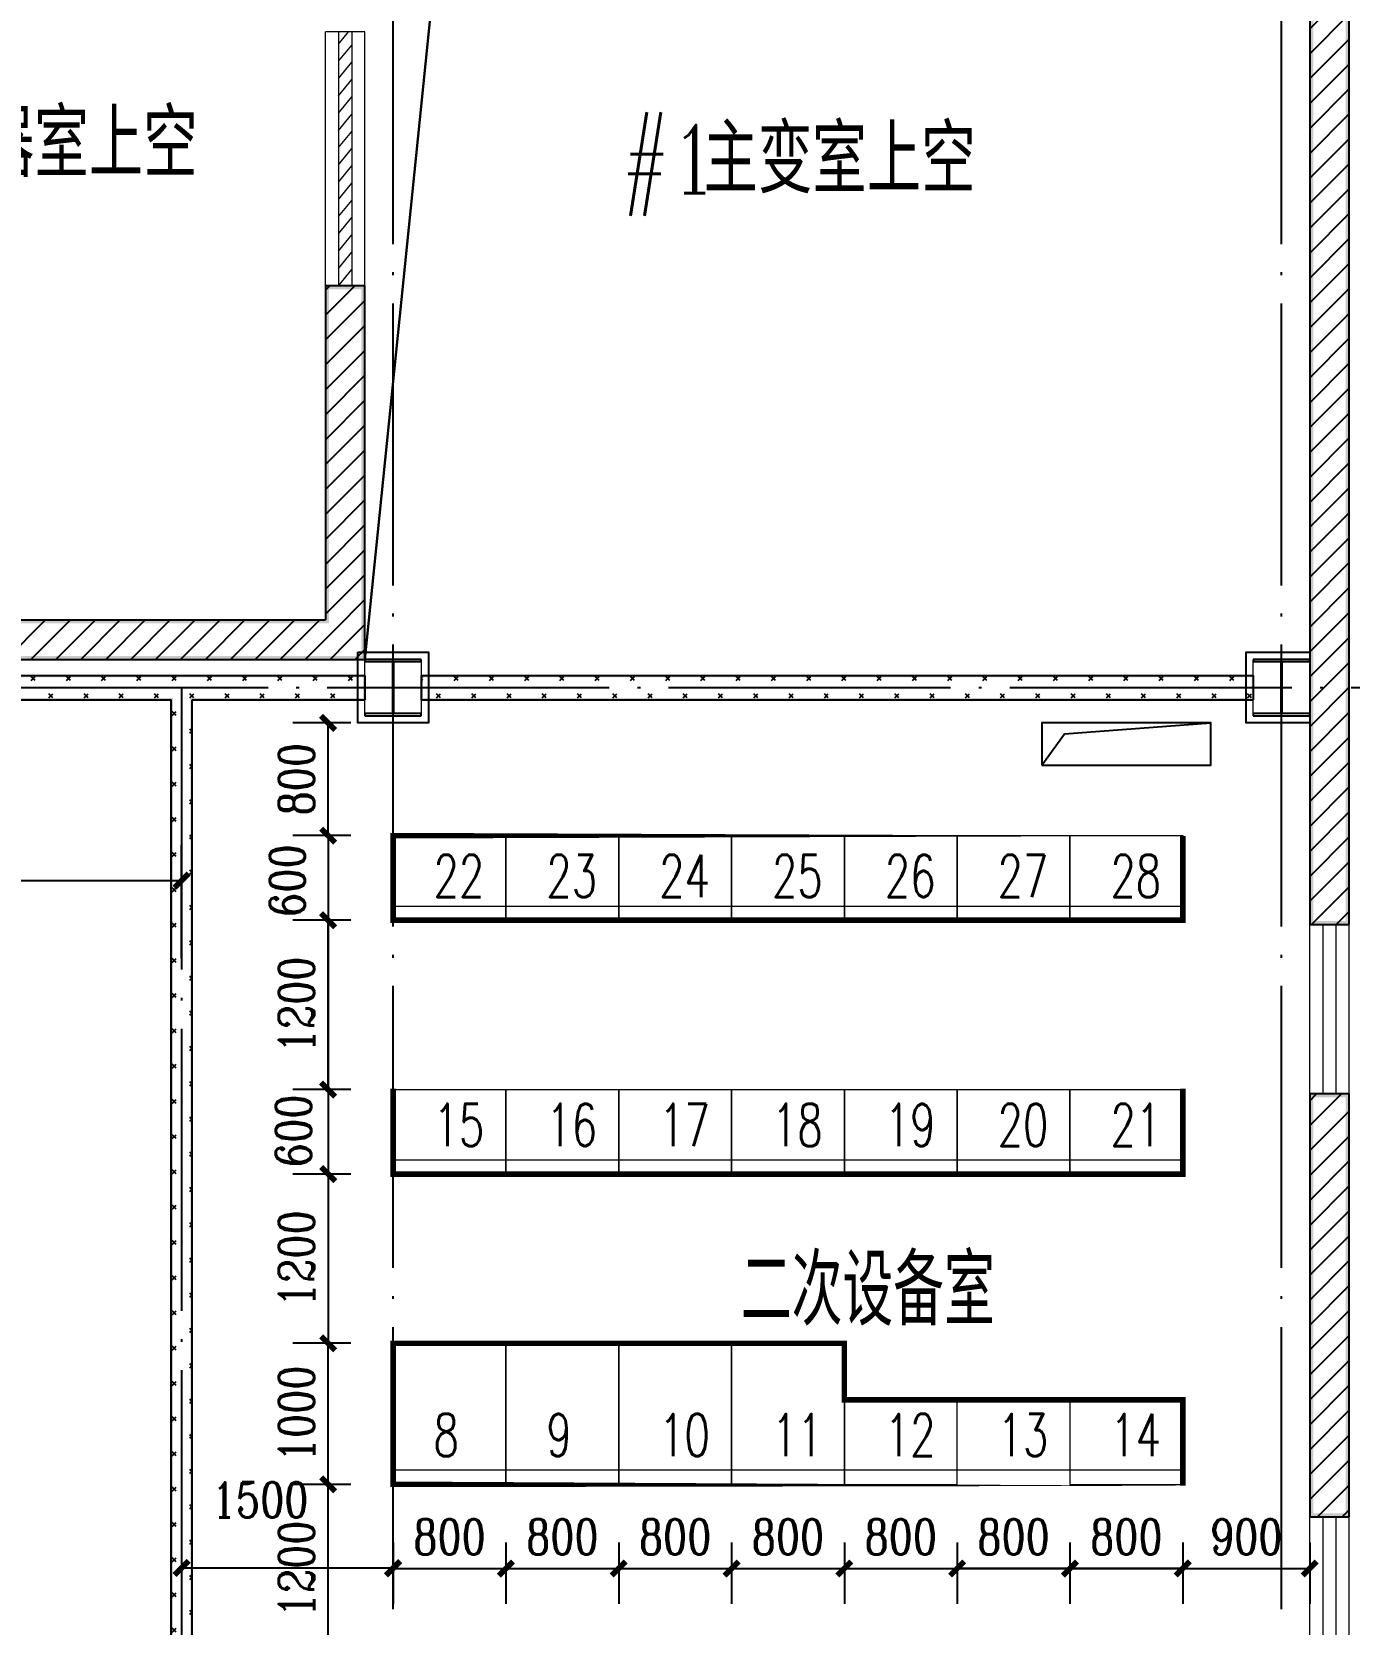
# Model space of a CAD drawing. Extents: x 3213259 to 3716512, y 332899 to 392399.
# Drawn here: x 3627457 to 3636799, y 369707 to 380998 of the extents above; entities that cross this region are included whole.
import ezdxf

# ---------------------------------------------------------------- set-up
doc = ezdxf.new("R2010")
doc.units = 0
doc.header["$LTSCALE"] = 1000
doc.header["$MEASUREMENT"] = 0
doc.linetypes.add('DOTE', pattern=[2.4200000000000004, 2, -0.2, 0.02, -0.2])
for name, color, linetype in [('AXIS', 3, 'Continuous'), ('COLUMN', 2, 'Continuous'), ('DOTE', 1, 'DOTE'), ('PUB_DIM', 3, 'Continuous'), ('PUB_HATCH', 8, 'Continuous'), ('PUB_TEXT', 7, 'Continuous'), ('PUB_WALL', 9, 'Continuous'), ('WALL', 7, 'Continuous'), ('WALL-MOVE', 6, 'Continuous'), ('一次电缆', 7, 'Continuous'), ('电缆', 6, 'Continuous'), ('防火外包', 12, 'Continuous')]:
    doc.layers.add(name, color=color, linetype=linetype)
for name, color, linetype, lineweight in [('JZ_SPACE', 7, 'Continuous', 0), ('JZX_ViewLine', 30, 'Continuous', 0), ('window', 141, 'Continuous', 5), ('上空', 30, 'Continuous', 30), ('电气', 41, 'Continuous', 9)]:
    doc.layers.add(name, color=color, linetype=linetype, lineweight=lineweight)
doc.styles.add('_TCH_DIM_T3', font='SIMPLEX.shx', dxfattribs={"width": 0.7058823529411765, "bigfont": 'GBCBIG'})
doc.styles.add('DIM_FONT', font='COMPLEX8.SHX', dxfattribs={"width": 0.6, "bigfont": 'HZITXT.SHX'})
doc.styles.add('HZ', font='complex8.shx', dxfattribs={"width": 0.8, "bigfont": 'hztxt.shx'})
doc.styles.get("Standard").update_dxf_attribs({"font": 'SIMPLEX.shx', "bigfont": 'gbcbig.shx'})
doc.styles.add('上海院（SHY）', font='romans8.shx', dxfattribs={"width": 0.7, "bigfont": 'hztxt1.shx'})
doc.dimstyles.new('_TCH_ARCH&&100', dxfattribs={"dimtxt": 297.5, "dimasz": 100, "dimexe": 250, "dimexo": 300, "dimgap": 126.25, "dimtad": 1, "dimdec": 0, "dimzin": 0, "dimdsep": 46, "dimtxsty": '_TCH_DIM_T3', "dimblk": 'ARCHTICK', "dimcen": 0.09, "dimclrt": 7, "dimazin": 2, "dimtfac": 1, "dimtdec": 0, "dimtix": 1, "dimtmove": 2, "dimatfit": 3, "dimfxl": 1, "dimtolj": 1, "dimtzin": 0, "dimarcsym": 0})
doc.dimstyles.new('DIMN', dxfattribs={"dimtxt": 300, "dimasz": 100, "dimexe": 250, "dimexo": 300, "dimgap": 100, "dimtad": 1, "dimdec": 0, "dimzin": 0, "dimdsep": 46, "dimtxsty": 'DIM_FONT', "dimblk": 'ARCHTICK', "dimcen": 0.09, "dimclrt": 7, "dimazin": 2, "dimtfac": 1, "dimtdec": 0, "dimtix": 1, "dimtmove": 2, "dimatfit": 3, "dimldrblk": 'ARCHTICK', "dimfxl": 1, "dimtolj": 1, "dimtzin": 0, "dimarcsym": 0})
pattern_1 = [(45, (-401090.5365856146, -371546.4717534008), (-88.38838300365748, 88.3883830036575), [])]
pattern_2 = [(45, (-401048.0599856148, -371600.3695784007), (-125.0000033257799, 125.00000332578), [40, -136.7767]), (135, (-400769.7756856144, -371600.3695784007), (-125.00000332578, -125.0000033257799), [40, -136.7767])]

# ---------------------------------------------------------------- blocks, each defined once
blk = doc.blocks.new('_ArchTick')
at = {"color": 0, "linetype": 'ByBlock', "const_width": 0.4}
blk.add_lwpolyline([(-0.5, -0.5), (0.5, 0.5)], dxfattribs=at)
blk = doc.blocks.new('*D423')
at = {"layer": 'Defpoints', "color": 0}
for p in [(3629558.278624539, 370698.436050164), (3630018.926796546, 370698.436050164), (3630018.926796554, 369498.4360501957)]:
    blk.add_point(p, dxfattribs=at)
at = {"layer": 'PUB_DIM', "color": 0, "lineweight": -2}
for p, q in [((3629718.926796546, 370698.436050164), (3629308.278624539, 370698.436050164)), ((3629558.278624539, 369498.4360501957), (3629558.278624539, 370698.436050164)), ((3629718.926796554, 369498.4360501957), (3629308.278624539, 369498.4360501957))]:
    blk.add_line(p, q, dxfattribs=at)
at = {"layer": 'PUB_DIM', "color": 0, "lineweight": -2, "xscale": 100, "yscale": 100, "zscale": 100}
for p, rotation in [((3629558.278624539, 370698.436050164), 90), ((3629558.278624539, 369498.4360501957), 270)]:
    blk.add_blockref('_ArchTick', p, dxfattribs=dict(at, rotation=rotation))
at = {"layer": 'PUB_DIM', "color": 7, "insert": (3629333.278624539, 370098.4360501799), "char_height": 250, "attachment_point": 5, "rotation": 90, "style": 'HZ'}
blk.add_mtext('\\A1;1200', dxfattribs=at)
blk = doc.blocks.new('*D422')
at = {"layer": 'Defpoints', "color": 0}
for p in [(3629558.278624539, 371698.4360501639), (3630018.926796546, 371698.4360501639), (3630018.926796546, 370698.436050164)]:
    blk.add_point(p, dxfattribs=at)
at = {"layer": 'PUB_DIM', "color": 0, "lineweight": -2}
for p, q in [((3629718.926796546, 371698.4360501639), (3629308.278624539, 371698.4360501639)), ((3629558.278624539, 370698.436050164), (3629558.278624539, 371698.4360501639)), ((3629718.926796546, 370698.436050164), (3629308.278624539, 370698.436050164))]:
    blk.add_line(p, q, dxfattribs=at)
at = {"layer": 'PUB_DIM', "color": 0, "lineweight": -2, "xscale": 100, "yscale": 100, "zscale": 100}
for p, rotation in [((3629558.278624539, 371698.4360501639), 90), ((3629558.278624539, 370698.436050164), 270)]:
    blk.add_blockref('_ArchTick', p, dxfattribs=dict(at, rotation=rotation))
at = {"layer": 'PUB_DIM', "color": 7, "insert": (3629333.278624539, 371198.436050164), "char_height": 250, "attachment_point": 5, "rotation": 90, "style": 'HZ'}
blk.add_mtext('\\A1;1000', dxfattribs=at)
blk = doc.blocks.new('*D421')
at = {"layer": 'Defpoints', "color": 0}
for p in [(3630018.926796545, 370586.4787926322), (3630818.926796545, 370586.4787926322), (3630818.926796545, 370101.4674628259)]:
    blk.add_point(p, dxfattribs=at)
at = {"layer": 'PUB_DIM', "color": 0, "lineweight": -2}
for p, q in [((3630018.926796545, 370286.4787926322), (3630018.926796545, 369851.4674628259)), ((3630818.926796545, 370286.4787926322), (3630818.926796545, 369851.4674628259)), ((3630018.926796545, 370101.4674628259), (3630818.926796545, 370101.4674628259))]:
    blk.add_line(p, q, dxfattribs=at)
at = {"layer": 'PUB_DIM', "color": 0, "lineweight": -2, "xscale": 100, "yscale": 100, "zscale": 100, "rotation": 180}
blk.add_blockref('_ArchTick', (3630018.926796545, 370101.4674628259), dxfattribs=at)
at = {"layer": 'PUB_DIM', "color": 0, "lineweight": -2, "xscale": 100, "yscale": 100, "zscale": 100}
blk.add_blockref('_ArchTick', (3630818.926796545, 370101.4674628259), dxfattribs=at)
at = {"layer": 'PUB_DIM', "color": 7, "insert": (3630418.926796545, 370326.4674628259), "char_height": 250, "attachment_point": 5, "style": 'HZ'}
blk.add_mtext('\\A1;800', dxfattribs=at)
blk = doc.blocks.new('*D420')
at = {"layer": 'Defpoints', "color": 0}
for p in [(3630818.926796545, 370586.4787926322), (3631618.926796545, 370586.4787926322), (3631618.926796545, 370101.4674628259)]:
    blk.add_point(p, dxfattribs=at)
at = {"layer": 'PUB_DIM', "color": 0, "lineweight": -2}
for p, q in [((3630818.926796545, 370286.4787926322), (3630818.926796545, 369851.4674628259)), ((3631618.926796545, 370286.4787926322), (3631618.926796545, 369851.4674628259)), ((3630818.926796545, 370101.4674628259), (3631618.926796545, 370101.4674628259))]:
    blk.add_line(p, q, dxfattribs=at)
at = {"layer": 'PUB_DIM', "color": 0, "lineweight": -2, "xscale": 100, "yscale": 100, "zscale": 100, "rotation": 180}
blk.add_blockref('_ArchTick', (3630818.926796545, 370101.4674628259), dxfattribs=at)
at = {"layer": 'PUB_DIM', "color": 0, "lineweight": -2, "xscale": 100, "yscale": 100, "zscale": 100}
blk.add_blockref('_ArchTick', (3631618.926796545, 370101.4674628259), dxfattribs=at)
at = {"layer": 'PUB_DIM', "color": 7, "insert": (3631218.926796545, 370326.4674628259), "char_height": 250, "attachment_point": 5, "style": 'HZ'}
blk.add_mtext('\\A1;800', dxfattribs=at)
blk = doc.blocks.new('*D419')
at = {"layer": 'Defpoints', "color": 0}
for p in [(3630018.926796546, 372898.436050164), (3629558.278624539, 371698.4360501639), (3630018.926796546, 371698.4360501639)]:
    blk.add_point(p, dxfattribs=at)
at = {"layer": 'PUB_DIM', "color": 0, "lineweight": -2}
for p, q in [((3629718.926796546, 372898.436050164), (3629308.278624539, 372898.436050164)), ((3629558.278624539, 372898.436050164), (3629558.278624539, 371698.4360501639)), ((3629718.926796546, 371698.4360501639), (3629308.278624539, 371698.4360501639))]:
    blk.add_line(p, q, dxfattribs=at)
at = {"layer": 'PUB_DIM', "color": 0, "lineweight": -2, "xscale": 100, "yscale": 100, "zscale": 100}
for p, rotation in [((3629558.278624539, 372898.436050164), 90), ((3629558.278624539, 371698.4360501639), 270)]:
    blk.add_blockref('_ArchTick', p, dxfattribs=dict(at, rotation=rotation))
at = {"layer": 'PUB_DIM', "color": 7, "insert": (3629333.278624539, 372298.436050164), "char_height": 250, "attachment_point": 5, "rotation": 90, "style": 'HZ'}
blk.add_mtext('\\A1;1200', dxfattribs=at)
blk = doc.blocks.new('*D418')
at = {"layer": 'Defpoints', "color": 0}
for p in [(3630018.926796546, 373498.436050164), (3629558.278624541, 372898.436050164), (3630018.926796546, 372898.436050164)]:
    blk.add_point(p, dxfattribs=at)
at = {"layer": 'PUB_DIM', "color": 0, "lineweight": -2}
for p, q in [((3629718.926796546, 373498.436050164), (3629308.278624541, 373498.436050164)), ((3629558.278624541, 373498.436050164), (3629558.278624541, 372898.436050164)), ((3629718.926796546, 372898.436050164), (3629308.278624541, 372898.436050164))]:
    blk.add_line(p, q, dxfattribs=at)
at = {"layer": 'PUB_DIM', "color": 0, "lineweight": -2, "xscale": 100, "yscale": 100, "zscale": 100}
for p, rotation in [((3629558.278624541, 373498.436050164), 90), ((3629558.278624541, 372898.436050164), 270)]:
    blk.add_blockref('_ArchTick', p, dxfattribs=dict(at, rotation=rotation))
at = {"layer": 'PUB_DIM', "color": 7, "insert": (3629311.873487899, 373205.7784862856), "char_height": 250, "attachment_point": 5, "rotation": 90, "style": 'HZ'}
blk.add_mtext('\\A1;600', dxfattribs=at)
blk = doc.blocks.new('*D417')
at = {"layer": 'Defpoints', "color": 0}
for p in [(3630018.926796546, 374698.4360501639), (3629558.278624541, 373498.436050164), (3630018.926796546, 373498.436050164)]:
    blk.add_point(p, dxfattribs=at)
at = {"layer": 'PUB_DIM', "color": 0, "lineweight": -2}
for p, q in [((3629718.926796546, 374698.4360501639), (3629308.278624541, 374698.4360501639)), ((3629558.278624541, 374698.4360501639), (3629558.278624541, 373498.436050164)), ((3629718.926796546, 373498.436050164), (3629308.278624541, 373498.436050164))]:
    blk.add_line(p, q, dxfattribs=at)
at = {"layer": 'PUB_DIM', "color": 0, "lineweight": -2, "xscale": 100, "yscale": 100, "zscale": 100}
for p, rotation in [((3629558.278624541, 374698.4360501639), 90), ((3629558.278624541, 373498.436050164), 270)]:
    blk.add_blockref('_ArchTick', p, dxfattribs=dict(at, rotation=rotation))
at = {"layer": 'PUB_DIM', "color": 7, "insert": (3629333.278624541, 374098.436050164), "char_height": 250, "attachment_point": 5, "rotation": 90, "style": 'HZ'}
blk.add_mtext('\\A1;1200', dxfattribs=at)
blk = doc.blocks.new('*D416')
at = {"layer": 'Defpoints', "color": 0}
for p in [(3629558.278624541, 374698.4360501639), (3630018.926796546, 374698.4360501639), (3630018.926796546, 373498.436050164)]:
    blk.add_point(p, dxfattribs=at)
at = {"layer": 'PUB_DIM', "color": 0, "lineweight": -2}
for p, q in [((3629718.926796546, 374698.4360501639), (3629308.278624541, 374698.4360501639)), ((3629558.278624541, 373498.436050164), (3629558.278624541, 374698.4360501639)), ((3629718.926796546, 373498.436050164), (3629308.278624541, 373498.436050164))]:
    blk.add_line(p, q, dxfattribs=at)
at = {"layer": 'PUB_DIM', "color": 0, "lineweight": -2, "xscale": 100, "yscale": 100, "zscale": 100}
for p, rotation in [((3629558.278624541, 374698.4360501639), 90), ((3629558.278624541, 373498.436050164), 270)]:
    blk.add_blockref('_ArchTick', p, dxfattribs=dict(at, rotation=rotation))
at = {"layer": 'PUB_DIM', "color": 7, "insert": (3629333.278624541, 374098.436050164), "char_height": 250, "attachment_point": 5, "rotation": 90, "style": 'HZ'}
blk.add_mtext('\\A1;1200', dxfattribs=at)
blk = doc.blocks.new('*D415')
at = {"layer": 'Defpoints', "color": 0}
for p in [(3630018.926796546, 374698.4360501639), (3629558.278624541, 373498.436050164), (3630018.926796546, 373498.436050164)]:
    blk.add_point(p, dxfattribs=at)
at = {"layer": 'PUB_DIM', "color": 0, "lineweight": -2}
for p, q in [((3629718.926796546, 374698.4360501639), (3629308.278624541, 374698.4360501639)), ((3629558.278624541, 374698.4360501639), (3629558.278624541, 373498.436050164)), ((3629718.926796546, 373498.436050164), (3629308.278624541, 373498.436050164))]:
    blk.add_line(p, q, dxfattribs=at)
at = {"layer": 'PUB_DIM', "color": 0, "lineweight": -2, "xscale": 100, "yscale": 100, "zscale": 100}
for p, rotation in [((3629558.278624541, 374698.4360501639), 90), ((3629558.278624541, 373498.436050164), 270)]:
    blk.add_blockref('_ArchTick', p, dxfattribs=dict(at, rotation=rotation))
at = {"layer": 'PUB_DIM', "color": 7, "insert": (3629333.278624541, 374098.436050164), "char_height": 250, "attachment_point": 5, "rotation": 90, "style": 'HZ'}
blk.add_mtext('\\A1;1200', dxfattribs=at)
blk = doc.blocks.new('*D414')
at = {"layer": 'Defpoints', "color": 0}
for p in [(3630018.926796546, 375298.436050164), (3629558.278624541, 374698.4360501639), (3630018.926796546, 374698.4360501639)]:
    blk.add_point(p, dxfattribs=at)
at = {"layer": 'PUB_DIM', "color": 0, "lineweight": -2}
for p, q in [((3629718.926796546, 375298.436050164), (3629308.278624541, 375298.436050164)), ((3629558.278624541, 375298.436050164), (3629558.278624541, 374698.4360501639)), ((3629718.926796546, 374698.4360501639), (3629308.278624541, 374698.4360501639))]:
    blk.add_line(p, q, dxfattribs=at)
at = {"layer": 'PUB_DIM', "color": 0, "lineweight": -2, "xscale": 100, "yscale": 100, "zscale": 100}
for p, rotation in [((3629558.278624541, 375298.436050164), 90), ((3629558.278624541, 374698.4360501639), 270)]:
    blk.add_blockref('_ArchTick', p, dxfattribs=dict(at, rotation=rotation))
at = {"layer": 'PUB_DIM', "color": 7, "insert": (3629268.926796502, 374979.936053675), "char_height": 250, "attachment_point": 5, "rotation": 90, "style": 'HZ'}
blk.add_mtext('\\A1;600', dxfattribs=at)
blk = doc.blocks.new('*D413')
at = {"layer": 'Defpoints', "color": 0}
for p in [(3629558.278624542, 376098.4360501637), (3630018.926796546, 376098.4360501637), (3630018.926796546, 375298.436050164)]:
    blk.add_point(p, dxfattribs=at)
at = {"layer": 'PUB_DIM', "color": 0, "lineweight": -2}
for p, q in [((3629718.926796546, 376098.4360501637), (3629308.278624542, 376098.4360501637)), ((3629558.278624542, 375298.436050164), (3629558.278624542, 376098.4360501637)), ((3629718.926796546, 375298.436050164), (3629308.278624542, 375298.436050164))]:
    blk.add_line(p, q, dxfattribs=at)
at = {"layer": 'PUB_DIM', "color": 0, "lineweight": -2, "xscale": 100, "yscale": 100, "zscale": 100}
for p, rotation in [((3629558.278624542, 376098.4360501637), 90), ((3629558.278624542, 375298.436050164), 270)]:
    blk.add_blockref('_ArchTick', p, dxfattribs=dict(at, rotation=rotation))
at = {"layer": 'PUB_DIM', "color": 7, "insert": (3629333.278624542, 375698.4360501639), "char_height": 250, "attachment_point": 5, "rotation": 90, "style": 'HZ'}
blk.add_mtext('\\A1;800', dxfattribs=at)
blk = doc.blocks.new('*D412')
at = {"layer": 'Defpoints', "color": 0}
for p in [(3635618.926796545, 370586.4787926322), (3636518.926796548, 370586.4787926322), (3636518.926796548, 370101.4674628259)]:
    blk.add_point(p, dxfattribs=at)
at = {"layer": 'PUB_DIM', "color": 0, "lineweight": -2}
for p, q in [((3635618.926796545, 370286.4787926322), (3635618.926796545, 369851.4674628259)), ((3636518.926796548, 370286.4787926322), (3636518.926796548, 369851.4674628259)), ((3635618.926796545, 370101.4674628259), (3636518.926796548, 370101.4674628259))]:
    blk.add_line(p, q, dxfattribs=at)
at = {"layer": 'PUB_DIM', "color": 0, "lineweight": -2, "xscale": 100, "yscale": 100, "zscale": 100, "rotation": 180}
blk.add_blockref('_ArchTick', (3635618.926796545, 370101.4674628259), dxfattribs=at)
at = {"layer": 'PUB_DIM', "color": 0, "lineweight": -2, "xscale": 100, "yscale": 100, "zscale": 100}
blk.add_blockref('_ArchTick', (3636518.926796548, 370101.4674628259), dxfattribs=at)
at = {"layer": 'PUB_DIM', "color": 7, "insert": (3636068.926796546, 370326.4674628259), "char_height": 250, "attachment_point": 5, "style": 'HZ'}
blk.add_mtext('\\A1;{900}', dxfattribs=at)
blk = doc.blocks.new('*D411')
at = {"layer": 'Defpoints', "color": 0}
for p in [(3634818.926796546, 370586.4787926322), (3635618.926796545, 370586.4787926322), (3635618.926796545, 370101.4674628259)]:
    blk.add_point(p, dxfattribs=at)
at = {"layer": 'PUB_DIM', "color": 0, "lineweight": -2}
for p, q in [((3634818.926796546, 370286.4787926322), (3634818.926796546, 369851.4674628259)), ((3635618.926796545, 370286.4787926322), (3635618.926796545, 369851.4674628259)), ((3634818.926796546, 370101.4674628259), (3635618.926796545, 370101.4674628259))]:
    blk.add_line(p, q, dxfattribs=at)
at = {"layer": 'PUB_DIM', "color": 0, "lineweight": -2, "xscale": 100, "yscale": 100, "zscale": 100, "rotation": 180}
blk.add_blockref('_ArchTick', (3634818.926796546, 370101.4674628259), dxfattribs=at)
at = {"layer": 'PUB_DIM', "color": 0, "lineweight": -2, "xscale": 100, "yscale": 100, "zscale": 100}
blk.add_blockref('_ArchTick', (3635618.926796545, 370101.4674628259), dxfattribs=at)
at = {"layer": 'PUB_DIM', "color": 7, "insert": (3635218.926796545, 370326.4674628259), "char_height": 250, "attachment_point": 5, "style": 'HZ'}
blk.add_mtext('\\A1;800', dxfattribs=at)
blk = doc.blocks.new('*D410')
at = {"layer": 'Defpoints', "color": 0}
for p in [(3634018.926796545, 370586.4787926322), (3634818.926796546, 370586.4787926322), (3634818.926796546, 370101.4674628259)]:
    blk.add_point(p, dxfattribs=at)
at = {"layer": 'PUB_DIM', "color": 0, "lineweight": -2}
for p, q in [((3634018.926796545, 370286.4787926322), (3634018.926796545, 369851.4674628259)), ((3634818.926796546, 370286.4787926322), (3634818.926796546, 369851.4674628259)), ((3634018.926796545, 370101.4674628259), (3634818.926796546, 370101.4674628259))]:
    blk.add_line(p, q, dxfattribs=at)
at = {"layer": 'PUB_DIM', "color": 0, "lineweight": -2, "xscale": 100, "yscale": 100, "zscale": 100, "rotation": 180}
blk.add_blockref('_ArchTick', (3634018.926796545, 370101.4674628259), dxfattribs=at)
at = {"layer": 'PUB_DIM', "color": 0, "lineweight": -2, "xscale": 100, "yscale": 100, "zscale": 100}
blk.add_blockref('_ArchTick', (3634818.926796546, 370101.4674628259), dxfattribs=at)
at = {"layer": 'PUB_DIM', "color": 7, "insert": (3634418.926796545, 370326.4674628259), "char_height": 250, "attachment_point": 5, "style": 'HZ'}
blk.add_mtext('\\A1;800', dxfattribs=at)
blk = doc.blocks.new('*D409')
at = {"layer": 'Defpoints', "color": 0}
for p in [(3633218.926796545, 370586.4787926322), (3634018.926796545, 370586.4787926322), (3634018.926796545, 370101.4674628259)]:
    blk.add_point(p, dxfattribs=at)
at = {"layer": 'PUB_DIM', "color": 0, "lineweight": -2}
for p, q in [((3633218.926796545, 370286.4787926322), (3633218.926796545, 369851.4674628259)), ((3634018.926796545, 370286.4787926322), (3634018.926796545, 369851.4674628259)), ((3633218.926796545, 370101.4674628259), (3634018.926796545, 370101.4674628259))]:
    blk.add_line(p, q, dxfattribs=at)
at = {"layer": 'PUB_DIM', "color": 0, "lineweight": -2, "xscale": 100, "yscale": 100, "zscale": 100, "rotation": 180}
blk.add_blockref('_ArchTick', (3633218.926796545, 370101.4674628259), dxfattribs=at)
at = {"layer": 'PUB_DIM', "color": 0, "lineweight": -2, "xscale": 100, "yscale": 100, "zscale": 100}
blk.add_blockref('_ArchTick', (3634018.926796545, 370101.4674628259), dxfattribs=at)
at = {"layer": 'PUB_DIM', "color": 7, "insert": (3633618.926796545, 370326.4674628259), "char_height": 250, "attachment_point": 5, "style": 'HZ'}
blk.add_mtext('\\A1;800', dxfattribs=at)
blk = doc.blocks.new('*D408')
at = {"layer": 'Defpoints', "color": 0}
for p in [(3632418.926796545, 370586.4787926322), (3633218.926796545, 370586.4787926322), (3633218.926796545, 370101.4674628259)]:
    blk.add_point(p, dxfattribs=at)
at = {"layer": 'PUB_DIM', "color": 0, "lineweight": -2}
for p, q in [((3632418.926796545, 370286.4787926322), (3632418.926796545, 369851.4674628259)), ((3633218.926796545, 370286.4787926322), (3633218.926796545, 369851.4674628259)), ((3632418.926796545, 370101.4674628259), (3633218.926796545, 370101.4674628259))]:
    blk.add_line(p, q, dxfattribs=at)
at = {"layer": 'PUB_DIM', "color": 0, "lineweight": -2, "xscale": 100, "yscale": 100, "zscale": 100, "rotation": 180}
blk.add_blockref('_ArchTick', (3632418.926796545, 370101.4674628259), dxfattribs=at)
at = {"layer": 'PUB_DIM', "color": 0, "lineweight": -2, "xscale": 100, "yscale": 100, "zscale": 100}
blk.add_blockref('_ArchTick', (3633218.926796545, 370101.4674628259), dxfattribs=at)
at = {"layer": 'PUB_DIM', "color": 7, "insert": (3632818.926796545, 370326.4674628259), "char_height": 250, "attachment_point": 5, "style": 'HZ'}
blk.add_mtext('\\A1;800', dxfattribs=at)
blk = doc.blocks.new('*D407')
at = {"layer": 'Defpoints', "color": 0}
for p in [(3631618.926796545, 370586.4787926322), (3632418.926796545, 370586.4787926322), (3632418.926796545, 370101.4674628259)]:
    blk.add_point(p, dxfattribs=at)
at = {"layer": 'PUB_DIM', "color": 0, "lineweight": -2}
for p, q in [((3631618.926796545, 370286.4787926322), (3631618.926796545, 369851.4674628259)), ((3632418.926796545, 370286.4787926322), (3632418.926796545, 369851.4674628259)), ((3631618.926796545, 370101.4674628259), (3632418.926796545, 370101.4674628259))]:
    blk.add_line(p, q, dxfattribs=at)
at = {"layer": 'PUB_DIM', "color": 0, "lineweight": -2, "xscale": 100, "yscale": 100, "zscale": 100, "rotation": 180}
blk.add_blockref('_ArchTick', (3631618.926796545, 370101.4674628259), dxfattribs=at)
at = {"layer": 'PUB_DIM', "color": 0, "lineweight": -2, "xscale": 100, "yscale": 100, "zscale": 100}
blk.add_blockref('_ArchTick', (3632418.926796545, 370101.4674628259), dxfattribs=at)
at = {"layer": 'PUB_DIM', "color": 7, "insert": (3632018.926796545, 370326.4674628259), "char_height": 250, "attachment_point": 5, "style": 'HZ'}
blk.add_mtext('\\A1;800', dxfattribs=at)
blk = doc.blocks.new('*D406')
at = {"layer": 'Defpoints', "color": 0}
for p in [(3634018.926796546, 370586.4787926322), (3634818.926796546, 370586.4787926322), (3634018.926796546, 370101.4674628257)]:
    blk.add_point(p, dxfattribs=at)
at = {"layer": 'PUB_DIM', "color": 0, "lineweight": -2}
for p, q in [((3634018.926796546, 370286.4787926322), (3634018.926796546, 369851.4674628257)), ((3634818.926796546, 370286.4787926322), (3634818.926796546, 369851.4674628257)), ((3634818.926796546, 370101.4674628257), (3634018.926796546, 370101.4674628257))]:
    blk.add_line(p, q, dxfattribs=at)
at = {"layer": 'PUB_DIM', "color": 0, "lineweight": -2, "xscale": 100, "yscale": 100, "zscale": 100, "rotation": 180}
blk.add_blockref('_ArchTick', (3634018.926796546, 370101.4674628257), dxfattribs=at)
at = {"layer": 'PUB_DIM', "color": 0, "lineweight": -2, "xscale": 100, "yscale": 100, "zscale": 100}
blk.add_blockref('_ArchTick', (3634818.926796546, 370101.4674628257), dxfattribs=at)
at = {"layer": 'PUB_DIM', "color": 7, "insert": (3634418.926796546, 370326.4674628257), "char_height": 250, "attachment_point": 5, "style": 'HZ'}
blk.add_mtext('\\A1;800', dxfattribs=at)
blk = doc.blocks.new('*D405')
at = {"layer": 'Defpoints', "color": 0}
for p in [(3634818.926796546, 370586.4787926322), (3635618.926796546, 370586.4787926322), (3634818.926796546, 370101.4674628257)]:
    blk.add_point(p, dxfattribs=at)
at = {"layer": 'PUB_DIM', "color": 0, "lineweight": -2}
for p, q in [((3634818.926796546, 370286.4787926322), (3634818.926796546, 369851.4674628257)), ((3635618.926796546, 370286.4787926322), (3635618.926796546, 369851.4674628257)), ((3635618.926796546, 370101.4674628257), (3634818.926796546, 370101.4674628257))]:
    blk.add_line(p, q, dxfattribs=at)
at = {"layer": 'PUB_DIM', "color": 0, "lineweight": -2, "xscale": 100, "yscale": 100, "zscale": 100, "rotation": 180}
blk.add_blockref('_ArchTick', (3634818.926796546, 370101.4674628257), dxfattribs=at)
at = {"layer": 'PUB_DIM', "color": 0, "lineweight": -2, "xscale": 100, "yscale": 100, "zscale": 100}
blk.add_blockref('_ArchTick', (3635618.926796546, 370101.4674628257), dxfattribs=at)
at = {"layer": 'PUB_DIM', "color": 7, "insert": (3635218.926796546, 370326.4674628257), "char_height": 250, "attachment_point": 5, "style": 'HZ'}
blk.add_mtext('\\A1;800', dxfattribs=at)
blk = doc.blocks.new('*D404')
at = {"layer": 'Defpoints', "color": 0}
for p in [(3628518.926796546, 370567.137925868), (3630018.926796546, 370567.137925868), (3630018.926796546, 370105.414534021)]:
    blk.add_point(p, dxfattribs=at)
at = {"layer": 'PUB_DIM', "color": 0, "lineweight": -2}
for p, q in [((3628518.926796546, 370267.137925868), (3628518.926796546, 369855.414534021)), ((3630018.926796546, 370267.137925868), (3630018.926796546, 369855.414534021)), ((3628518.926796546, 370105.414534021), (3630018.926796546, 370105.414534021))]:
    blk.add_line(p, q, dxfattribs=at)
at = {"layer": 'PUB_DIM', "color": 0, "lineweight": -2, "xscale": 100, "yscale": 100, "zscale": 100, "rotation": 180}
blk.add_blockref('_ArchTick', (3628518.926796546, 370105.414534021), dxfattribs=at)
at = {"layer": 'PUB_DIM', "color": 0, "lineweight": -2, "xscale": 100, "yscale": 100, "zscale": 100}
blk.add_blockref('_ArchTick', (3630018.926796546, 370105.414534021), dxfattribs=at)
at = {"layer": 'PUB_DIM', "color": 7, "insert": (3629076.110533702, 370588.6150719523), "char_height": 250, "attachment_point": 5, "style": 'HZ'}
blk.add_mtext('\\A1;1500', dxfattribs=at)
blk = doc.blocks.new('400X400初设工字钢柱')
at = {"layer": 'COLUMN'}
for p, q in [((1414525.853322651, 738369.1690656822), (1414125.853322651, 738369.1690656822)), ((1414125.853322651, 738369.1690656822), (1414125.853322651, 738353.1690656822)), ((1414125.853322651, 738353.1690656822), (1414320.853322651, 738353.1690656822)), ((1414320.853322651, 738353.1690656822), (1414320.853322651, 737985.1690656822)), ((1414330.853322651, 737985.1690656822), (1414330.853322651, 738353.1690656822)), ((1414330.853322651, 738353.1690656822), (1414525.853322651, 738353.1690656822)), ((1414525.853322651, 738353.1690656822), (1414525.853322651, 738369.1690656822)), ((1414320.853322651, 737985.1690656822), (1414125.853322651, 737985.1690656822)), ((1414125.853322651, 737985.1690656822), (1414125.853322651, 737969.1690656822)), ((1414125.853322651, 737969.1690656822), (1414525.853322651, 737969.1690656822)), ((1414525.853322651, 737985.1690656822), (1414330.853322651, 737985.1690656822)), ((1414525.853322651, 737969.1690656822), (1414525.853322651, 737985.1690656822))]:
    blk.add_line(p, q, dxfattribs=at)
at = {"layer": 'JZX_ViewLine'}
blk.add_lwpolyline([(1414125.853322651, 738369.1690656822), (1414525.853322651, 738369.1690656822), (1414525.853322651, 737969.1690656822), (1414125.853322651, 737969.1690656822)], close=True, dxfattribs=at)
blk = doc.blocks.new('*D117')
at = {"layer": 'AXIS', "color": 0, "lineweight": -2}
for p, q in [((1975664.764755833, 305481.1547759554), (1975664.764755833, 306280.924227572)), ((1985364.764755833, 305481.154775955), (1985364.764755833, 306280.9242275717)), ((1975664.764755833, 306030.924227572), (1985364.764755833, 306030.9242275717))]:
    blk.add_line(p, q, dxfattribs=at)
at = {"layer": 'Defpoints', "color": 0}
for p in [(1985364.764755833, 306030.9242275717), (1975664.764755833, 305181.1547759554), (1985364.764755833, 305181.154775955)]:
    blk.add_point(p, dxfattribs=at)
at = {"layer": 'AXIS', "color": 0, "lineweight": -2, "xscale": 100, "yscale": 100, "zscale": 100}
for p, rotation in [((1975664.764755833, 306030.924227572), 179.999999999998), ((1985364.764755833, 306030.9242275717), 359.9999999999979)]:
    blk.add_blockref('_ArchTick', p, dxfattribs=dict(at, rotation=rotation))
at = {"layer": 'AXIS', "color": 7, "insert": (1980514.764755833, 306305.9242275719), "char_height": 297.5, "attachment_point": 5, "style": '_TCH_DIM_T3'}
blk.add_mtext('\\A1;9700', dxfattribs=at)
blk = doc.blocks.new('$WINLIB2D$00000039')
at = {"color": 0}
for points in [[(-0.4999999999983409, 0.5000000000445654), (-0.4999999999999965, -0.4999999999999716)], [(0.5000000000016592, 0.4999999999536158), (-0.4999999999983409, 0.5000000000445654)], [(0.4999999999983338, -0.5000000000463843), (0.499999999999961, 0.4999999999999432)], [(-0.4999999999994281, 0.1666666667124446), (0.5000000000005721, 0.1666666666205998)], [(-0.3838834764901548, -0.166666666632409), (-0.4479860405916832, 0.1666666667079113)], [(-0.3158924398378069, -0.166666666637866), (-0.3799950039392748, 0.1666666667006353)], [(-0.2479014031851996, -0.166666666645142), (-0.3120039672867243, 0.1666666666951784)], [(-0.1799103665328481, -0.1666666666505989), (-0.2440129306343159, 0.1666666666887977)], [(-0.1119193298802692, -0.1666666666569512), (-0.1760218939817904, 0.1666666666824454)], [(-0.0439282932278893, -0.1666666666633318), (-0.1080308573293216, 0.1666666666760648)], [(0.024062743424718, -0.1666666666696841), (-0.0400398206768031, 0.1666666666697125)], [(0.09205378007703399, -0.1666666666751411), (0.0279512159755768, 0.1666666666642556)], [(0.1600448167296129, -0.1666666666815217), (0.0959422526280953, 0.1666666666578749)], [(0.2280358533819644, -0.166666666687874), (0.163933289280525, 0.1666666666505989)], [(0.2960268900345753, -0.1666666666942547), (0.231924325933047, 0.1666666666460657)], [(0.3640179266869801, -0.1666666667006069), (0.2999153625854838, 0.166666666639685)], [(0.4320089633395341, -0.1666666667060639), (0.3679063992380058, 0.166666666632409)], [(0.4999999999916831, -0.1666666667115209), (0.4358974358904746, 0.1666666666260568)], [(-0.4518745131427302, -0.1666666666260284), (-0.5000000000072298, 0.083585865078021)], [(-0.5000000000005721, -0.1666666666214951), (0.4999999999994281, -0.1666666667124446)], [(0.4999999999983338, -0.5000000000463843), (-0.5000000000016663, -0.4999999999554348)]]:
    blk.add_lwpolyline(points, dxfattribs=at)
blk = doc.blocks.new('$TCHSYS$WIN2D')
for p, q in [((-0.5, 0.5), (0.5, 0.5)), ((-0.5, 0.5), (-0.4999999999999999, -0.5)), ((0.5, 0.5), (0.4999999999999998, -0.5)), ((0.5, 0.1666666666666666), (-0.5, 0.1666666666666666)), ((0.5, -0.1666666666666667), (-0.5, -0.1666666666666667)), ((-0.4999999999999999, -0.5), (0.5, -0.5))]:
    blk.add_line(p, q)
blk = doc.blocks.new('D3')
at = {"layer": 'PUB_HATCH'}
h = blk.add_hatch(dxfattribs=at)
h.set_pattern_fill('普通砖', color=256, scale=50, style=0)
h.set_pattern_definition(pattern_1)
h.paths.add_polyline_path([(1993644.764755829, 317479.3967920212), (1993364.764755829, 317199.3967919869), (1993364.764755809, 305719.3967921583), (1993644.764755808, 305719.3967921579)])
h = blk.add_hatch(dxfattribs=at)
h.set_pattern_fill('普通砖', color=256, scale=50, style=0)
h.set_pattern_definition(pattern_1)
h.paths.add_polyline_path([(1986384.764755843, 307879.3967919962), (1986664.764755843, 307599.3967919962), (1986664.764755854, 310249.3967918751), (1986384.764755847, 310249.3967918751)])
h = blk.add_hatch(dxfattribs=at)
h.set_pattern_fill('普通砖', color=256, scale=50, style=0)
h.set_pattern_definition(pattern_1)
h.paths.add_polyline_path([(1981344.764755845, 307879.3967919962), (1981064.764755846, 307599.3967919962), (1986664.764755843, 307599.3967919962), (1986384.764755843, 307879.3967919962)])
h = blk.add_hatch(dxfattribs=at)
h.set_pattern_fill('石膏板', color=256, scale=50, style=0)
h.set_pattern_definition(pattern_2)
h.paths.add_polyline_path([(1981064.764347922, 307485.3697085532), (1981064.766010395, 307313.3697085613), (1985290.764755823, 307313.4105551668), (1985303.264755823, 307325.9106759679), (1985364.764478701, 307370.7446037719), (1985364.763924456, 307485.411270381)])
h = blk.add_hatch(dxfattribs=at)
h.set_pattern_fill('石膏板', color=256, scale=50, style=0)
h.set_pattern_definition(pattern_2)
h.paths.add_polyline_path([(1985364.764478701, 307370.7446037721), (1985426.264755823, 307325.9118649478), (1985438.764755823, 307313.4119857684), (1986664.765587068, 307313.423835594), (1986664.763924595, 307485.4238355858), (1985364.763924456, 307485.411270381)])
h = blk.add_hatch(dxfattribs=at)
h.set_pattern_fill('石膏板', color=256, scale=50, style=0)
h.set_pattern_definition(pattern_2)
h.paths.add_polyline_path([(1987064.765179159, 307485.3697085573), (1987064.765179159, 307313.3697085573), (1992964.764755833, 307313.3697085561), (1992964.764755833, 307485.3697085561)])
h = blk.add_hatch(dxfattribs=at)
h.set_pattern_fill('石膏板', color=256, scale=50, style=0)
h.set_pattern_definition(pattern_2)
h.paths.add_polyline_path([(1985349.964755868, 300084.5967920198), (1985426.264755834, 300099.3967920219), (1985438.764755834, 300099.3967920219), (1985438.764755823, 307313.4119857684), (1985426.264755823, 307325.9118649478), (1985364.764478701, 307370.7446037719), (1985303.264755823, 307325.9106759679), (1985290.764755823, 307313.4105551668), (1985290.764755824, 300173.3967920126), (1985303.264755824, 300160.896792021)])
h = blk.add_hatch(dxfattribs=at)
h.set_pattern_fill('普通砖', color=256, scale=50, style=0)
h.set_pattern_definition(pattern_1)
h.paths.add_polyline_path([(1993364.764755807, 304519.3967919402), (1993364.764755803, 301519.3967919402), (1993644.764755802, 301519.3967919399), (1993644.764755806, 304519.3967919399)])
at = {"layer": 'PUB_WALL'}
for points in [[(1993644.764755808, 305719.3967921579), (1993644.764755829, 317479.3967920212), (1993619.764755829, 317454.3967919876), (1993619.764755808, 305744.3967921579)], [(1993364.764755829, 317199.3967919869), (1993364.764755809, 305719.3967921583), (1993389.764755809, 305744.3967921583), (1993389.764755829, 317224.3967920206)], [(1986664.764755854, 310249.3967918751), (1986384.764755847, 310249.3967918751), (1986409.764755847, 310224.3967918751), (1986639.764755854, 310224.3967918751)], [(1986384.764755847, 310249.3967918751), (1986384.764755843, 307879.3967919962), (1986409.764755843, 307854.3967920446), (1986409.764755847, 310224.3967918751)], [(1986664.764755843, 307599.3967919962), (1986664.764755854, 310249.3967918751), (1986639.764755854, 310224.3967918751), (1986639.764755843, 307624.3967920447)], [(1981344.764755845, 307879.3967919962), (1986384.764755843, 307879.3967919962), (1986409.764755843, 307854.3967920446), (1981319.764755845, 307854.3967920446)], [(1981064.764755846, 307599.3967919962), (1986664.764755843, 307599.3967919962), (1986639.764755843, 307624.3967920447), (1981089.764755846, 307624.3967920446)], [(1981064.764347922, 307485.3697085532), (1985364.763924456, 307485.411270381), (1985364.764045276, 307472.9112703816), (1981064.764468741, 307472.8697085539)], [(1985364.763924456, 307485.411270381), (1986664.763924595, 307485.4238355858), (1986664.764045414, 307472.9238355865), (1985364.764045276, 307472.9112703816)], [(1986664.763924595, 307485.4238355858), (1986664.765587068, 307313.423835594), (1986652.265587069, 307313.4237147747), (1986652.263924596, 307485.4237147665)], [(1987064.765179159, 307485.3697085573), (1992964.764755833, 307485.3697085561), (1992964.764755833, 307472.8697085561), (1987064.765179159, 307472.8697085573)], [(1987064.765179159, 307485.3697085573), (1987064.765179159, 307313.3697085573), (1987077.265179159, 307313.3697085573), (1987077.265179159, 307485.3697085573)], [(1992964.764755833, 307485.3697085561), (1992964.764755833, 307313.3697085561), (1992952.264755833, 307313.3697085561), (1992952.264755833, 307485.3697085561)], [(1981064.766010395, 307313.3697085613), (1985290.764755823, 307313.4105551668), (1985303.264755823, 307325.9106759679), (1981064.765889576, 307325.8697085606)], [(1985290.764755824, 300173.3967920126), (1985290.764755823, 307313.4105551668), (1985303.264755823, 307325.9106759679), (1985303.264755824, 300160.896792021)], [(1985438.764755823, 307313.4119857684), (1986664.765587068, 307313.423835594), (1986664.765466249, 307325.9238355933), (1985426.264755823, 307325.9118649478)], [(1985438.764755834, 300099.3967920219), (1985438.764755823, 307313.4119857684), (1985426.264755823, 307325.9118649478), (1985426.264755834, 300099.3967920219)], [(1987064.765179159, 307313.3697085573), (1992964.764755833, 307313.3697085561), (1992964.764755833, 307325.8697085561), (1987064.765179159, 307325.8697085573)], [(1993364.764755809, 305719.3967921583), (1993644.764755808, 305719.3967921579), (1993619.764755808, 305744.3967921579), (1993389.764755809, 305744.3967921583)], [(1993364.764755807, 304519.3967919402), (1993364.764755803, 301519.3967919402), (1993389.764755803, 301544.3967919402), (1993389.764755807, 304494.3967919402)], [(1993644.764755806, 304519.3967919399), (1993364.764755807, 304519.3967919402), (1993389.764755807, 304494.3967919402), (1993619.764755806, 304494.3967919399)], [(1993644.764755802, 301519.3967919399), (1993644.764755806, 304519.3967919399), (1993619.764755806, 304494.3967919399), (1993619.764755802, 301544.3967919399)], [(1993364.764755803, 301519.3967919402), (1993644.764755802, 301519.3967919399), (1993619.764755802, 301544.3967919399), (1993389.764755803, 301544.3967919402)]]:
    blk.add_hatch(color=2, dxfattribs=at).paths.add_polyline_path(points)
at = {"layer": 'DOTE'}
for p, q in [((1986864.76475583, 288764.0650852496), (1986864.76475583, 320107.2076945506)), ((1993164.76475583, 288764.0650852496), (1993164.76475583, 320107.2076945506)), ((1942838.174557909, 307399.4242912958), (1998828.667279154, 307399.4242165083)), ((1985364.764755833, 307399.3971892664), (1985364.764755833, 298299.3971892662))]:
    blk.add_line(p, q, dxfattribs=at)
at = {"layer": 'WALL', "color": 2}
for p, q in [((1993644.764755808, 305719.3967921579), (1993644.764755829, 317479.3967920212)), ((1993364.764755829, 317199.3967919869), (1993364.764755809, 305719.3967921583)), ((1986664.764755854, 310249.3967918751), (1986384.764755847, 310249.3967918751)), ((1986384.764755847, 310249.3967918751), (1986384.764755843, 307879.3967919962)), ((1986664.764755843, 307599.3967919962), (1986664.764755854, 310249.3967918751)), ((1981344.764755845, 307879.3967919962), (1986384.764755843, 307879.3967919962)), ((1981064.764755846, 307599.3967919962), (1986664.764755843, 307599.3967919962)), ((1993364.764755809, 305719.3967921583), (1993644.764755808, 305719.3967921579)), ((1993364.764755807, 304519.3967919402), (1993364.764755803, 301519.3967919402)), ((1993644.764755806, 304519.3967919399), (1993364.764755807, 304519.3967919402)), ((1993644.764755802, 301519.3967919399), (1993644.764755806, 304519.3967919399)), ((1993364.764755803, 301519.3967919402), (1993644.764755802, 301519.3967919399))]:
    blk.add_line(p, q, dxfattribs=at)
at = {"layer": 'WALL-MOVE', "color": 2}
for p, q in [((1981064.764347922, 307485.3697085532), (1985364.763924456, 307485.411270381)), ((1985364.763924456, 307485.411270381), (1986664.763924595, 307485.4238355858)), ((1986664.763924595, 307485.4238355858), (1986664.765587068, 307313.423835594)), ((1987064.765179159, 307485.3697085573), (1992964.764755833, 307485.3697085561)), ((1987064.765179159, 307485.3697085573), (1987064.765179159, 307313.3697085573)), ((1992964.764755833, 307485.3697085561), (1992964.764755833, 307313.3697085561)), ((1981064.766010395, 307313.3697085613), (1985290.764755823, 307313.4105551668)), ((1985290.764755824, 300173.3967920126), (1985290.764755823, 307313.4105551668)), ((1985438.764755823, 307313.4119857684), (1986664.765587068, 307313.423835594)), ((1985438.764755834, 300099.3967920219), (1985438.764755823, 307313.4119857684)), ((1987064.765179159, 307313.3697085573), (1992964.764755833, 307313.3697085561))]:
    blk.add_line(p, q, dxfattribs=at)
at = {"layer": '上空'}
blk.add_lwpolyline([(1986664.764755833, 307599.3967920205), (1987485.754459778, 315653.414718313), (1992964.764755833, 317199.3967920287)], dxfattribs=at)
at = {"layer": '防火外包'}
blk.add_lwpolyline([(1986614.764755832, 307649.3967916946), (1987114.764755832, 307649.3967916946), (1987114.764755832, 307149.3967916946), (1986614.764755832, 307149.3967916946)], close=True, dxfattribs=at)
blk.add_lwpolyline([(1993364.764755832, 307149.3967920173), (1992914.764755832, 307149.3967920173), (1992914.764755832, 307649.3967920173), (1993364.764755832, 307649.3967920173)], dxfattribs=at)
at = {"layer": 'COLUMN'}
for p in [(572538.9114331817, -430769.7718764161), (578838.9114331817, -430769.7718764161)]:
    blk.add_blockref('400X400初设工字钢柱', p, dxfattribs=at)
at = {"layer": 'window', "color": 0, "yscale": -280}
for name, p, xscale, zscale, rotation in [('$WINLIB2D$00000039', (1986524.764755845, 311149.3967920147), -1800, -1800, 89.99999999999994), ('$TCHSYS$WIN2D', (1993504.764755812, 305119.3967920392), -1200, -1200, 269.9999999999243), ('$TCHSYS$WIN2D', (1993504.764755806, 300919.3967919924), -1200, -1200, 269.9999999999243)]:
    blk.add_blockref(name, p, dxfattribs=dict(at, xscale=xscale, zscale=zscale, rotation=rotation))
at = {"layer": 'PUB_TEXT', "style": 'HZ', "width": 0.8}
for s, p in [('主变散热器室上空', (1982391.546743562, 311017.1369542893)), ('#1', (1988482.945712697, 310905.7796066393)), ('主变室上空', (1989066.27904603, 310905.7796066393))]:
    blk.add_text(s, height=482.2695035460993, dxfattribs=at).set_placement(p)
at = {"layer": 'AXIS', "color": 3}
dim = blk.add_aligned_dim(p1=(1975664.764755833, 305181.1547759554), p2=(1985364.764755833, 305181.154775955), distance=849.7694516166812, dimstyle='_TCH_ARCH&&100', dxfattribs=at)
dim.commit()
dim.dimension.update_dxf_attribs({"geometry": '*D117', "text_midpoint": (1980514.764755833, 306305.9242275719)})

msp = doc.modelspace()

# ---------------------------------------------------------------- linework, layer by layer
at = {"layer": '一次电缆', "color": 4}
for p, q in [((3634618.926773062, 375798.4360501772), (3634780.926437587, 376020.935953658)), ((3634780.926437587, 376020.935953658), (3635818.926773062, 376098.4360501772))]:
    msp.add_line(p, q, dxfattribs=at)
msp.add_lwpolyline([(3634618.926773062, 375798.4360501772), (3635818.926773062, 375798.4360501772), (3635818.926773062, 376098.4360501772), (3634618.926773062, 376098.4360501772)], close=True, dxfattribs=at)
at = {"layer": '电气'}
for p, q in [((3630018.926796545, 374798.4360501639), (3635618.926796545, 374798.4360501639)), ((3630018.926796545, 372998.4360501639), (3635618.926796545, 372998.4360501639)), ((3635618.926796545, 370798.4360501639), (3630018.926796545, 370798.4360501639))]:
    msp.add_line(p, q, dxfattribs=at)
for points in [[(3630018.926796545, 375298.4360501639), (3630818.926796545, 375298.4360501639), (3630818.926796545, 374698.4360501639), (3630018.926796545, 374698.4360501639)], [(3630818.926796545, 375298.4360501639), (3631618.926796545, 375298.4360501639), (3631618.926796545, 374698.4360501639), (3630818.926796545, 374698.4360501639)], [(3631618.926796545, 375298.4360501639), (3632418.926796545, 375298.4360501639), (3632418.926796545, 374698.4360501639), (3631618.926796545, 374698.4360501639)], [(3632418.926796545, 375298.4360501639), (3633218.926796545, 375298.4360501639), (3633218.926796545, 374698.4360501639), (3632418.926796545, 374698.4360501639)], [(3633218.926796545, 375298.4360501639), (3634018.926796545, 375298.4360501639), (3634018.926796545, 374698.4360501639), (3633218.926796545, 374698.4360501639)], [(3634018.926796545, 375298.4360501639), (3634818.926796545, 375298.4360501639), (3634818.926796545, 374698.4360501639), (3634018.926796545, 374698.4360501639)], [(3634818.926796545, 375298.4360501639), (3635618.926796545, 375298.4360501639), (3635618.926796545, 374698.4360501639), (3634818.926796545, 374698.4360501639)], [(3630018.926796545, 373498.4360501639), (3630818.926796545, 373498.4360501639), (3630818.926796545, 372898.4360501639), (3630018.926796545, 372898.4360501639)], [(3630818.926796545, 373498.4360501639), (3631618.926796545, 373498.4360501639), (3631618.926796545, 372898.4360501639), (3630818.926796545, 372898.4360501639)], [(3631618.926796545, 373498.4360501639), (3632418.926796545, 373498.4360501639), (3632418.926796545, 372898.4360501639), (3631618.926796545, 372898.4360501639)], [(3632418.926796545, 373498.4360501639), (3633218.926796545, 373498.4360501639), (3633218.926796545, 372898.4360501639), (3632418.926796545, 372898.4360501639)], [(3633218.926796545, 373498.4360501639), (3634018.926796545, 373498.4360501639), (3634018.926796545, 372898.4360501639), (3633218.926796545, 372898.4360501639)], [(3634018.926796545, 373498.4360501639), (3634818.926796545, 373498.4360501639), (3634818.926796545, 372898.4360501639), (3634018.926796545, 372898.4360501639)], [(3634818.926796545, 373498.4360501639), (3635618.926796545, 373498.4360501639), (3635618.926796545, 372898.4360501639), (3634818.926796545, 372898.4360501639)], [(3630818.926796545, 371698.4360501639), (3630018.926796545, 371698.4360501639), (3630018.926796545, 370698.4360501639), (3630818.926796545, 370698.4360501639)], [(3631618.926796545, 371698.4360501639), (3630818.926796545, 371698.4360501639), (3630818.926796545, 370698.4360501639), (3631618.926796545, 370698.4360501639)], [(3632418.926796545, 371698.4360501639), (3631618.926796545, 371698.4360501639), (3631618.926796545, 370698.4360501639), (3632418.926796545, 370698.4360501639)], [(3633218.926796545, 371698.4360501639), (3632418.926796545, 371698.4360501639), (3632418.926796545, 370698.4360501639), (3633218.926796545, 370698.4360501639)], [(3634018.926796545, 371298.4360501639), (3633218.926796545, 371298.4360501639), (3633218.926796545, 370698.4360501639), (3634018.926796545, 370698.4360501639)], [(3635618.926796545, 371298.4360501639), (3634818.926796545, 371298.4360501639), (3634818.926796545, 370698.4360501639), (3635618.926796545, 370698.4360501639)]]:
    msp.add_lwpolyline(points, close=True, dxfattribs=at)
at = {"layer": '电缆', "color": 7, "const_width": 40}
for points in [[(3630018.926796546, 375298.4360501639), (3635618.926796545, 375298.4360502025), (3635618.92679655, 374698.4360502025), (3630018.926796546, 374698.4360502025)], [(3630018.926796546, 373498.4360501639), (3635618.926796545, 373498.4360502025), (3635618.92679655, 372898.4360502023), (3630018.926796545, 372898.4360502023)], [(3630018.926796545, 371698.4360501639), (3633218.926796545, 371698.4360501639), (3633218.926796545, 371298.4360501639), (3635618.926796545, 371298.436050164), (3635618.92679655, 370698.4360501578), (3630018.926796545, 370698.4360501639)]]:
    msp.add_lwpolyline(points, close=True, dxfattribs=at)

# ---------------------------------------------------------------- block references
msp.add_blockref('D3', (1643154.162040669, 68949.01182610355))

# ---------------------------------------------------------------- texts
at = {"color": 0, "style": '上海院（SHY）', "width": 0.7}
for s, p in [('22', (3630305.517054691, 374862.579566121)), ('23', (3631105.517054691, 374862.579566121)), ('24', (3631905.517054691, 374862.579566121)), ('25', (3632705.517054691, 374862.579566121)), ('26', (3633505.517054691, 374862.579566121)), ('28', (3635105.517054691, 374862.579566121)), ('15', (3630305.517054691, 373096.747417573)), ('16', (3631105.517054691, 373096.747417573)), ('17', (3631905.517054691, 373096.747417573)), ('18', (3632705.517054691, 373096.747417573)), ('19', (3633505.517054691, 373096.747417573)), ('20', (3634305.517054691, 373096.747417573)), ('21', (3635105.517054691, 373096.747417573)), ('8', (3630305.517054691, 370897.4345747632)), ('9', (3631105.517054691, 370897.4345747632)), ('10', (3631905.517054691, 370897.4345747632)), ('11', (3632705.517054691, 370897.4345747632)), ('12', (3633505.517054691, 370897.4345747632)), ('13', (3634305.517054691, 370897.4345747632)), ('14', (3635105.517054691, 370897.4345747632))]:
    msp.add_text(s, height=300, dxfattribs=at).set_placement(p)
at = {"color": 6, "style": '上海院（SHY）', "width": 0.7}
msp.add_text('27', height=300, dxfattribs=at).set_placement((3634305.517054691, 374862.579566121))
at = {"layer": 'JZ_SPACE'}
msp.add_text('二次设备室', height=500, rotation=359.9999999999999, dxfattribs=at).set_placement((3632485.690274258, 371825.2225962545))

# ---------------------------------------------------------------- dimensions: what is measured, and where the dimension line sits
at = {"layer": 'PUB_DIM'}
for base, p1, p2, picture, middle in [((3629558.278624542, 376098.4360501637), (3630018.926796546, 375298.436050164), (3630018.926796546, 376098.4360501637), '*D413', (3629333.278624542, 375698.4360501639)), ((3629558.278624541, 373498.436050164), (3630018.926796546, 374698.4360501639), (3630018.926796546, 373498.436050164), '*D417', (3629333.278624541, 374098.436050164)), ((3629558.278624541, 374698.4360501639), (3630018.926796546, 373498.436050164), (3630018.926796546, 374698.4360501639), '*D416', (3629333.278624541, 374098.436050164)), ((3629558.278624541, 373498.436050164), (3630018.926796546, 374698.4360501639), (3630018.926796546, 373498.436050164), '*D415', (3629333.278624541, 374098.436050164)), ((3629558.278624539, 371698.4360501639), (3630018.926796546, 372898.436050164), (3630018.926796546, 371698.4360501639), '*D419', (3629333.278624539, 372298.436050164)), ((3629558.278624539, 371698.4360501639), (3630018.926796546, 370698.436050164), (3630018.926796546, 371698.4360501639), '*D422', (3629333.278624539, 371198.436050164)), ((3629558.278624539, 370698.436050164), (3630018.926796554, 369498.4360501957), (3630018.926796546, 370698.436050164), '*D423', (3629333.278624539, 370098.4360501799))]:
    dim = msp.add_linear_dim(base=base, p1=p1, p2=p2, angle=90, dimstyle='DIMN', override={"dimtxt": 250, "dimtxsty": 'HZ', "dimblk": 'ArchTick'}, dxfattribs=at)
    dim.commit()
    dim.dimension.update_dxf_attribs({"geometry": picture, "text_midpoint": middle})
for base, p1, p2, angle, picture, middle, dimtype in [((3629558.278624541, 374698.4360501639), (3630018.926796546, 375298.436050164), (3630018.926796546, 374698.4360501639), 90, '*D414', (3629268.926796502, 374979.936053675), 128), ((3629558.278624541, 372898.436050164), (3630018.926796546, 373498.436050164), (3630018.926796546, 372898.436050164), 90, '*D418', (3629311.873487899, 373205.7784862856), 128), ((3630018.926796546, 370105.414534021), (3628518.926796546, 370567.137925868), (3630018.926796546, 370567.137925868), 0, '*D404', (3629076.110533702, 370588.6150719523), 129)]:
    dim = msp.add_linear_dim(base=base, p1=p1, p2=p2, angle=angle, dimstyle='DIMN', override={"dimtxt": 250, "dimtxsty": 'HZ', "dimblk": 'ArchTick'}, dxfattribs=at)
    dim.commit()
    dim.dimension.update_dxf_attribs({"geometry": picture, "text_midpoint": middle, "dimtype": dimtype})
for base, p1, p2, picture, middle in [((3630818.926796545, 370101.4674628259), (3630018.926796545, 370586.4787926322), (3630818.926796545, 370586.4787926322), '*D421', (3630418.926796545, 370326.4674628259)), ((3631618.926796545, 370101.4674628259), (3630818.926796545, 370586.4787926322), (3631618.926796545, 370586.4787926322), '*D420', (3631218.926796545, 370326.4674628259)), ((3632418.926796545, 370101.4674628259), (3631618.926796545, 370586.4787926322), (3632418.926796545, 370586.4787926322), '*D407', (3632018.926796545, 370326.4674628259)), ((3633218.926796545, 370101.4674628259), (3632418.926796545, 370586.4787926322), (3633218.926796545, 370586.4787926322), '*D408', (3632818.926796545, 370326.4674628259)), ((3634018.926796545, 370101.4674628259), (3633218.926796545, 370586.4787926322), (3634018.926796545, 370586.4787926322), '*D409', (3633618.926796545, 370326.4674628259)), ((3634818.926796546, 370101.4674628259), (3634018.926796545, 370586.4787926322), (3634818.926796546, 370586.4787926322), '*D410', (3634418.926796545, 370326.4674628259)), ((3634018.926796546, 370101.4674628257), (3634818.926796546, 370586.4787926322), (3634018.926796546, 370586.4787926322), '*D406', (3634418.926796546, 370326.4674628257)), ((3635618.926796545, 370101.4674628259), (3634818.926796546, 370586.4787926322), (3635618.926796545, 370586.4787926322), '*D411', (3635218.926796545, 370326.4674628259)), ((3634818.926796546, 370101.4674628257), (3635618.926796546, 370586.4787926322), (3634818.926796546, 370586.4787926322), '*D405', (3635218.926796546, 370326.4674628257))]:
    dim = msp.add_linear_dim(base=base, p1=p1, p2=p2, dimstyle='DIMN', override={"dimtxt": 250, "dimtxsty": 'HZ', "dimblk": 'ArchTick'}, dxfattribs=at)
    dim.commit()
    dim.dimension.update_dxf_attribs({"geometry": picture, "text_midpoint": middle})
dim = msp.add_linear_dim(base=(3636518.926796548, 370101.4674628259), p1=(3635618.926796545, 370586.4787926322), p2=(3636518.926796548, 370586.4787926322), text='{<>}', dimstyle='DIMN', override={"dimtxt": 250, "dimtxsty": 'HZ', "dimblk": 'ArchTick'}, dxfattribs=at)
dim.commit()
dim.dimension.update_dxf_attribs({"geometry": '*D412', "text_midpoint": (3636068.926796546, 370326.4674628259)})

doc.saveas('drawing.dxf')
